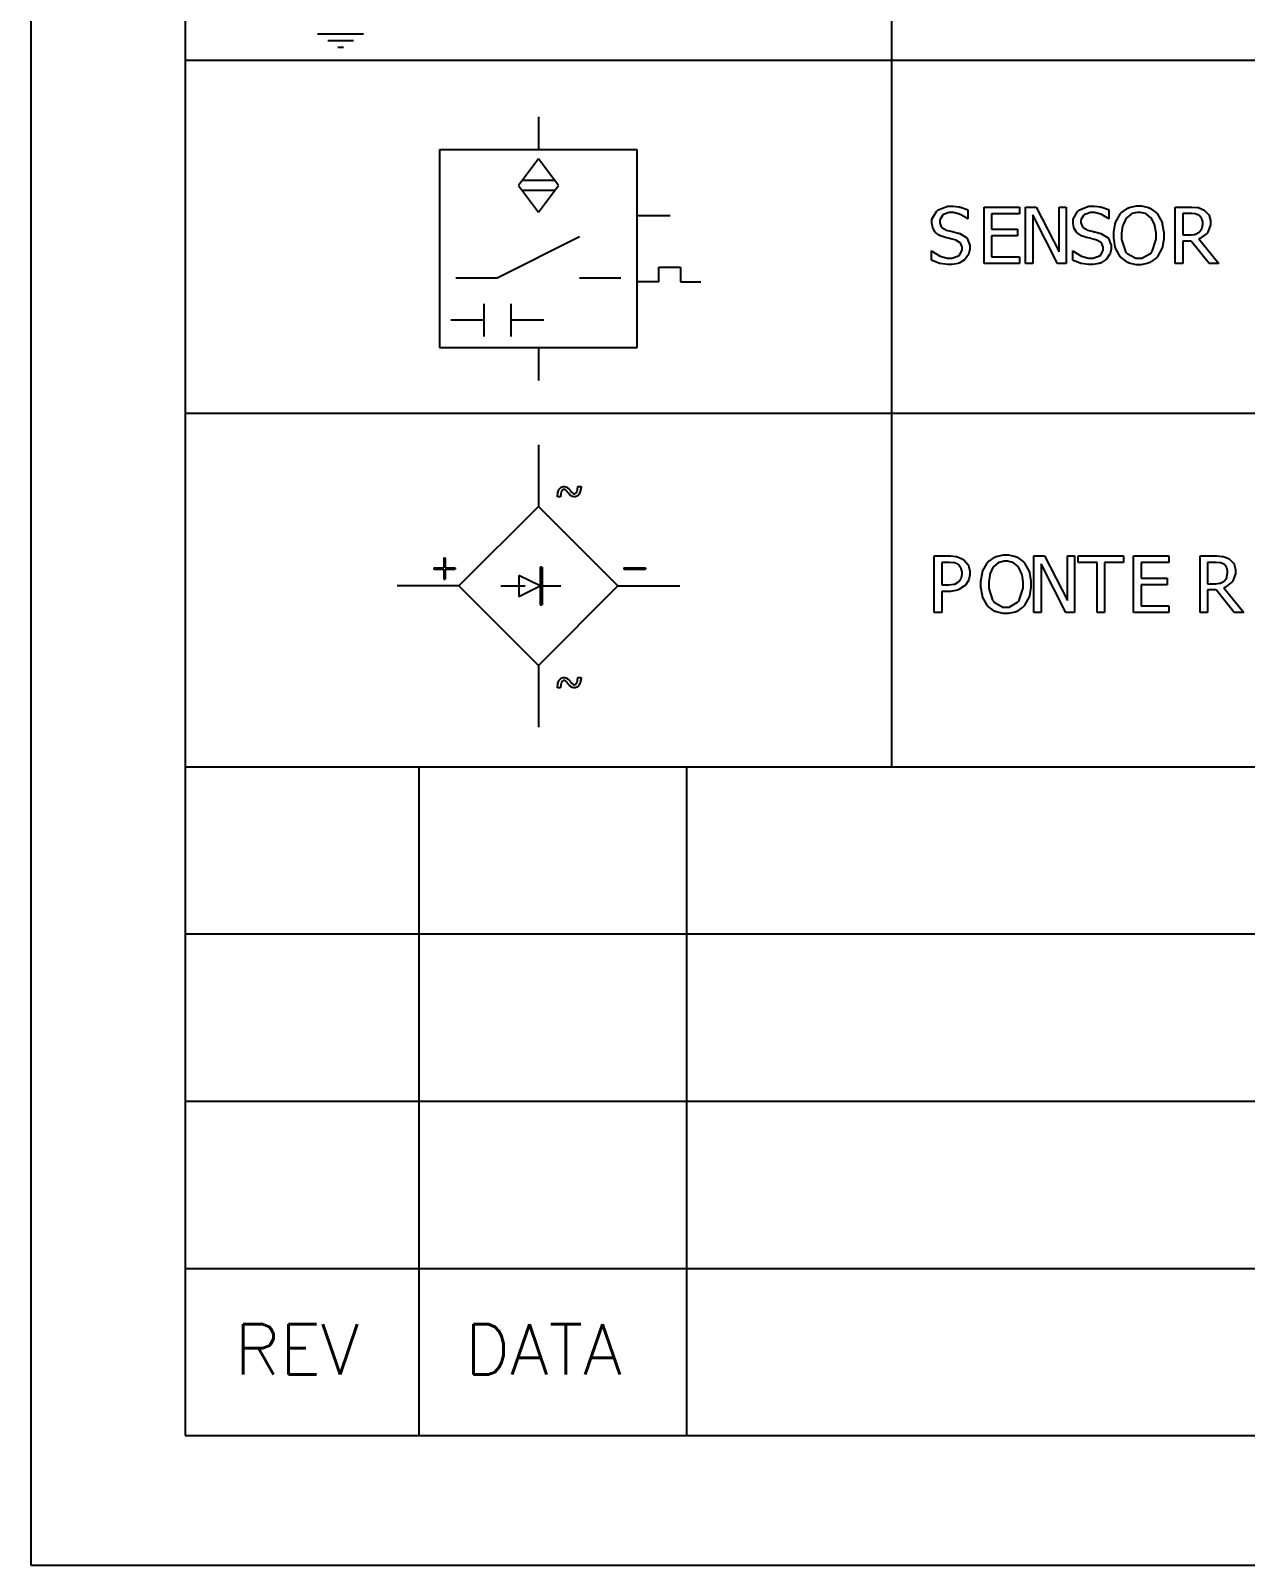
# Model space of a CAD drawing. Header units: millimetres. Extents: x 1974 to 2560, y 1429 to 1567.
# Drawn here: x 2478.451 to 2482.083, y 1512.671 to 1517.259 of the extents above; entities that cross this region are included whole.
import ezdxf

# ---------------------------------------------------------------- set-up
doc = ezdxf.new("R2010")
doc.units = ezdxf.units.MM
for name, color, linetype in [('MARGEM', 1, 'Continuous'), ('TEXTO', 4, 'Continuous'), ('TIMBRE', 7, 'Continuous')]:
    doc.layers.add(name, color=color, linetype=linetype)
doc.styles.add('ROMANS', font='romans.shx', dxfattribs={"height": 37})

msp = doc.modelspace()

# ---------------------------------------------------------------- linework, layer by layer
at = {"layer": 'MARGEM', "color": 7}
msp.add_lwpolyline([(2478.4513, 1512.6706), (2508.1513, 1512.6706), (2508.1513, 1533.6956), (2478.4513, 1533.6956)], close=True, dxfattribs=at)
at = {"layer": 'TEXTO', "color": 0}
for p, q in [((2481.0251, 1531.9544), (2481.0251, 1515.0586)), ((2479.3092, 1517.2495), (2479.4463, 1517.2495)), ((2479.3392, 1517.2297), (2479.4163, 1517.2297)), ((2507.7976, 1517.1706), (2478.9131, 1517.1706)), ((2479.3693, 1517.21), (2479.3863, 1517.21)), ((2479.9691, 1517.0016), (2479.9691, 1516.9031)), ((2479.6734, 1516.9031), (2479.6734, 1516.3118)), ((2480.2648, 1516.9031), (2479.6734, 1516.9031)), ((2480.2648, 1516.3118), (2480.2648, 1516.9031)), ((2479.9691, 1516.8761), (2479.9093, 1516.7963)), ((2480.029, 1516.7963), (2479.9691, 1516.8761)), ((2480.0177, 1516.8112), (2479.9204, 1516.8112)), ((2479.9093, 1516.7963), (2479.9691, 1516.7164)), ((2480.0177, 1516.7813), (2479.9204, 1516.7813)), ((2479.9691, 1516.7164), (2480.029, 1516.7963)), ((2481.1456, 1516.6953), (2481.1589, 1516.7188)), ((2481.1589, 1516.7188), (2481.1616, 1516.7211)), ((2481.1616, 1516.7211), (2481.1642, 1516.7234)), ((2481.1642, 1516.7234), (2481.1929, 1516.7349)), ((2481.1787, 1516.7083), (2481.177, 1516.7071)), ((2481.1802, 1516.7095), (2481.1787, 1516.7083)), ((2481.1976, 1516.7156), (2481.1802, 1516.7095)), ((2481.1929, 1516.7349), (2481.2025, 1516.7349)), ((2481.2039, 1516.7156), (2481.1976, 1516.7156)), ((2481.2025, 1516.7349), (2481.2092, 1516.7349)), ((2481.2099, 1516.7156), (2481.2039, 1516.7156)), ((2481.2092, 1516.7349), (2481.2272, 1516.7326)), ((2481.2283, 1516.7111), (2481.2099, 1516.7156)), ((2481.2272, 1516.7326), (2481.2293, 1516.7321)), ((2481.2304, 1516.7101), (2481.2283, 1516.7111)), ((2481.2293, 1516.7321), (2481.2314, 1516.7317)), ((2481.2324, 1516.7092), (2481.2304, 1516.7101)), ((2481.2314, 1516.7317), (2481.2509, 1516.7249)), ((2481.2497, 1516.6985), (2481.2324, 1516.7092)), ((2481.2509, 1516.7249), (2481.2527, 1516.7241)), ((2481.2527, 1516.7241), (2481.2527, 1516.6972)), ((2481.3017, 1516.563), (2481.3017, 1516.7319)), ((2481.3017, 1516.7319), (2481.4073, 1516.7319)), ((2481.4073, 1516.7119), (2481.3242, 1516.7119)), ((2481.3242, 1516.7119), (2481.3242, 1516.6657)), ((2481.4073, 1516.7319), (2481.4073, 1516.7119)), ((2481.4259, 1516.563), (2481.4259, 1516.7319)), ((2481.4259, 1516.7319), (2481.4578, 1516.7319)), ((2481.5215, 1516.563), (2481.4469, 1516.7086)), ((2481.4469, 1516.7086), (2481.4469, 1516.563)), ((2481.4578, 1516.7319), (2481.5257, 1516.5982)), ((2481.5257, 1516.5982), (2481.5257, 1516.7319)), ((2481.5257, 1516.7319), (2481.5468, 1516.7319)), ((2481.5468, 1516.7319), (2481.5468, 1516.563)), ((2481.5468, 1516.7319), (2481.5468, 1516.7319)), ((2481.5678, 1516.6953), (2481.5811, 1516.7188)), ((2481.5811, 1516.7188), (2481.5838, 1516.7211)), ((2481.5838, 1516.7211), (2481.5864, 1516.7234)), ((2481.5864, 1516.7234), (2481.6151, 1516.7349)), ((2481.6008, 1516.7083), (2481.5991, 1516.7071)), ((2481.6024, 1516.7095), (2481.6008, 1516.7083)), ((2481.6197, 1516.7156), (2481.6024, 1516.7095)), ((2481.6151, 1516.7349), (2481.6247, 1516.7349)), ((2481.6261, 1516.7156), (2481.6197, 1516.7156)), ((2481.6247, 1516.7349), (2481.6314, 1516.7349)), ((2481.6321, 1516.7156), (2481.6261, 1516.7156)), ((2481.6314, 1516.7349), (2481.6493, 1516.7326)), ((2481.6505, 1516.7111), (2481.6321, 1516.7156)), ((2481.6493, 1516.7326), (2481.6514, 1516.7321)), ((2481.6526, 1516.7101), (2481.6505, 1516.7111)), ((2481.6514, 1516.7321), (2481.6535, 1516.7317)), ((2481.6546, 1516.7092), (2481.6526, 1516.7101)), ((2481.6535, 1516.7317), (2481.6731, 1516.7249)), ((2481.6718, 1516.6985), (2481.6546, 1516.7092)), ((2481.6731, 1516.7249), (2481.6749, 1516.7241)), ((2481.6749, 1516.7241), (2481.6749, 1516.6972)), ((2481.6957, 1516.6876), (2481.7082, 1516.7106)), ((2481.7082, 1516.7106), (2481.7098, 1516.7125)), ((2481.7098, 1516.7125), (2481.7114, 1516.7145)), ((2481.7114, 1516.7145), (2481.7311, 1516.7286)), ((2481.7414, 1516.7111), (2481.7279, 1516.7001)), ((2481.7311, 1516.7286), (2481.7334, 1516.7296)), ((2481.7334, 1516.7296), (2481.7356, 1516.7306)), ((2481.7356, 1516.7306), (2481.757, 1516.7354)), ((2481.7429, 1516.7118), (2481.7414, 1516.7111)), ((2481.7444, 1516.7125), (2481.7429, 1516.7118)), ((2481.7589, 1516.716), (2481.7444, 1516.7125)), ((2481.757, 1516.7354), (2481.7642, 1516.7354)), ((2481.7643, 1516.716), (2481.7589, 1516.716)), ((2481.7642, 1516.7354), (2481.7719, 1516.7354)), ((2481.7691, 1516.716), (2481.7643, 1516.716)), ((2481.7839, 1516.7124), (2481.7691, 1516.716)), ((2481.7719, 1516.7354), (2481.7929, 1516.7305)), ((2481.7855, 1516.7117), (2481.7839, 1516.7124)), ((2481.7871, 1516.711), (2481.7855, 1516.7117)), ((2481.8005, 1516.7), (2481.7871, 1516.711)), ((2481.7929, 1516.7305), (2481.7952, 1516.7294)), ((2481.7952, 1516.7294), (2481.7974, 1516.7284)), ((2481.7974, 1516.7284), (2481.817, 1516.7144)), ((2481.817, 1516.7144), (2481.8186, 1516.7125)), ((2481.8186, 1516.7125), (2481.8202, 1516.7107)), ((2481.8186, 1516.7125), (2481.8186, 1516.7125)), ((2481.8202, 1516.7107), (2481.8327, 1516.6878)), ((2481.873, 1516.563), (2481.873, 1516.7319)), ((2481.873, 1516.7319), (2481.9166, 1516.7319)), ((2481.9176, 1516.7126), (2481.8954, 1516.7126)), ((2481.8954, 1516.7126), (2481.8954, 1516.6489)), ((2481.9166, 1516.7319), (2481.9226, 1516.7319)), ((2481.9213, 1516.7126), (2481.9176, 1516.7126)), ((2481.9324, 1516.7117), (2481.9213, 1516.7126)), ((2481.9226, 1516.7319), (2481.9392, 1516.7307)), ((2481.9335, 1516.7114), (2481.9324, 1516.7117)), ((2481.9344, 1516.7112), (2481.9335, 1516.7114)), ((2481.9437, 1516.7074), (2481.9344, 1516.7112)), ((2481.9392, 1516.7307), (2481.9408, 1516.7304)), ((2481.9408, 1516.7304), (2481.9425, 1516.7302)), ((2481.9425, 1516.7302), (2481.958, 1516.724)), ((2481.958, 1516.724), (2481.9596, 1516.723)), ((2481.9596, 1516.723), (2481.961, 1516.7221)), ((2481.961, 1516.7221), (2481.9726, 1516.7099)), ((2481.9726, 1516.7099), (2481.9735, 1516.7084)), ((2481.9735, 1516.7084), (2481.9744, 1516.7069)), ((2480.3634, 1516.706), (2480.2648, 1516.706)), ((2481.1456, 1516.6866), (2481.1456, 1516.6953)), ((2481.1456, 1516.6826), (2481.1456, 1516.6866)), ((2481.148, 1516.6705), (2481.1456, 1516.6826)), ((2481.1485, 1516.6693), (2481.148, 1516.6705)), ((2481.149, 1516.668), (2481.1485, 1516.6693)), ((2481.1558, 1516.6571), (2481.149, 1516.668)), ((2481.177, 1516.7071), (2481.169, 1516.6936)), ((2481.169, 1516.6936), (2481.169, 1516.6891)), ((2481.169, 1516.6891), (2481.169, 1516.6848)), ((2481.169, 1516.6848), (2481.1737, 1516.673)), ((2481.1737, 1516.673), (2481.1747, 1516.6719)), ((2481.1747, 1516.6719), (2481.1756, 1516.6709)), ((2481.1756, 1516.6709), (2481.1893, 1516.6631)), ((2481.1893, 1516.6631), (2481.1911, 1516.6626)), ((2481.1911, 1516.6626), (2481.1923, 1516.6623)), ((2481.2511, 1516.6972), (2481.2497, 1516.6985)), ((2481.2527, 1516.6972), (2481.2511, 1516.6972)), ((2481.3242, 1516.6657), (2481.4016, 1516.6657)), ((2481.4016, 1516.6657), (2481.4016, 1516.6457)), ((2481.5678, 1516.6866), (2481.5678, 1516.6953)), ((2481.5678, 1516.6826), (2481.5678, 1516.6866)), ((2481.5702, 1516.6705), (2481.5678, 1516.6826)), ((2481.5707, 1516.6693), (2481.5702, 1516.6705)), ((2481.5712, 1516.668), (2481.5707, 1516.6693)), ((2481.5779, 1516.6571), (2481.5712, 1516.668)), ((2481.5991, 1516.7071), (2481.5912, 1516.6936)), ((2481.5912, 1516.6936), (2481.5912, 1516.6891)), ((2481.5912, 1516.6891), (2481.5912, 1516.6848)), ((2481.5912, 1516.6848), (2481.5958, 1516.673)), ((2481.5958, 1516.673), (2481.5968, 1516.6719)), ((2481.5968, 1516.6719), (2481.5977, 1516.6709)), ((2481.5977, 1516.6709), (2481.6115, 1516.6631)), ((2481.6115, 1516.6631), (2481.6133, 1516.6626)), ((2481.6133, 1516.6626), (2481.6145, 1516.6623)), ((2481.6732, 1516.6972), (2481.6718, 1516.6985)), ((2481.6749, 1516.6972), (2481.6732, 1516.6972)), ((2481.6896, 1516.6568), (2481.6939, 1516.6823)), ((2481.6939, 1516.6823), (2481.6948, 1516.6849)), ((2481.6948, 1516.6849), (2481.6957, 1516.6876)), ((2481.7159, 1516.6748), (2481.7128, 1516.6543)), ((2481.7165, 1516.6769), (2481.7159, 1516.6748)), ((2481.717, 1516.6792), (2481.7165, 1516.6769)), ((2481.7256, 1516.6972), (2481.717, 1516.6792)), ((2481.7267, 1516.6986), (2481.7256, 1516.6972)), ((2481.7279, 1516.7001), (2481.7267, 1516.6986)), ((2481.8017, 1516.6986), (2481.8005, 1516.7)), ((2481.8028, 1516.6972), (2481.8017, 1516.6986)), ((2481.8112, 1516.6794), (2481.8028, 1516.6972)), ((2481.8119, 1516.6771), (2481.8112, 1516.6794)), ((2481.8125, 1516.675), (2481.8119, 1516.6771)), ((2481.8156, 1516.6549), (2481.8125, 1516.675)), ((2481.8327, 1516.6878), (2481.8336, 1516.685)), ((2481.8336, 1516.685), (2481.8345, 1516.6823)), ((2481.8345, 1516.6823), (2481.839, 1516.6562)), ((2481.9445, 1516.7068), (2481.9437, 1516.7074)), ((2481.9454, 1516.7062), (2481.9445, 1516.7068)), ((2481.9521, 1516.6985), (2481.9454, 1516.7062)), ((2481.9464, 1516.6585), (2481.9525, 1516.6679)), ((2481.9526, 1516.6975), (2481.9521, 1516.6985)), ((2481.9525, 1516.6679), (2481.9529, 1516.669)), ((2481.953, 1516.6966), (2481.9526, 1516.6975)), ((2481.9529, 1516.669), (2481.9533, 1516.6701)), ((2481.9552, 1516.6877), (2481.953, 1516.6966)), ((2481.9533, 1516.6701), (2481.9552, 1516.6809)), ((2481.9552, 1516.6844), (2481.9552, 1516.6877)), ((2481.9552, 1516.6809), (2481.9552, 1516.6844)), ((2481.9552, 1516.6844), (2481.9552, 1516.6844)), ((2481.9787, 1516.6784), (2481.9708, 1516.6571)), ((2481.9744, 1516.7069), (2481.9787, 1516.6914)), ((2481.9787, 1516.6914), (2481.9787, 1516.6861)), ((2481.9787, 1516.6861), (2481.9787, 1516.6784)), ((2479.8459, 1516.5204), (2480.0923, 1516.6436)), ((2481.1567, 1516.6562), (2481.1558, 1516.6571)), ((2481.1575, 1516.6553), (2481.1567, 1516.6562)), ((2481.1677, 1516.6475), (2481.1575, 1516.6553)), ((2481.1689, 1516.647), (2481.1677, 1516.6475)), ((2481.1701, 1516.6464), (2481.1689, 1516.647)), ((2481.1831, 1516.6415), (2481.1701, 1516.6464)), ((2481.1845, 1516.6411), (2481.1831, 1516.6415)), ((2481.1862, 1516.6407), (2481.1845, 1516.6411)), ((2481.1996, 1516.6375), (2481.1862, 1516.6407)), ((2481.1923, 1516.6623), (2481.2068, 1516.6587)), ((2481.2008, 1516.6372), (2481.1996, 1516.6375)), ((2481.2019, 1516.637), (2481.2008, 1516.6372)), ((2481.2137, 1516.6338), (2481.2019, 1516.637)), ((2481.2068, 1516.6587), (2481.2086, 1516.6582)), ((2481.2086, 1516.6582), (2481.2102, 1516.6578)), ((2481.2102, 1516.6578), (2481.2246, 1516.6541)), ((2481.2151, 1516.6335), (2481.2137, 1516.6338)), ((2481.2168, 1516.633), (2481.2151, 1516.6335)), ((2481.2301, 1516.6251), (2481.2168, 1516.633)), ((2481.2246, 1516.6541), (2481.2257, 1516.6537)), ((2481.2257, 1516.6537), (2481.2287, 1516.6529)), ((2481.2287, 1516.6529), (2481.2499, 1516.6395)), ((2481.231, 1516.6241), (2481.2301, 1516.6251)), ((2481.2318, 1516.623), (2481.231, 1516.6241)), ((2481.2359, 1516.6117), (2481.2318, 1516.623)), ((2481.2499, 1516.6395), (2481.2513, 1516.6376)), ((2481.2513, 1516.6376), (2481.2525, 1516.6359)), ((2481.2525, 1516.6359), (2481.2593, 1516.6174)), ((2481.2593, 1516.6174), (2481.2593, 1516.6111)), ((2481.4016, 1516.6457), (2481.3242, 1516.6457)), ((2481.3242, 1516.6457), (2481.3242, 1516.583)), ((2481.5788, 1516.6562), (2481.5779, 1516.6571)), ((2481.5797, 1516.6553), (2481.5788, 1516.6562)), ((2481.5899, 1516.6475), (2481.5797, 1516.6553)), ((2481.5911, 1516.647), (2481.5899, 1516.6475)), ((2481.5922, 1516.6464), (2481.5911, 1516.647)), ((2481.6053, 1516.6415), (2481.5922, 1516.6464)), ((2481.6067, 1516.6411), (2481.6053, 1516.6415)), ((2481.6083, 1516.6407), (2481.6067, 1516.6411)), ((2481.6218, 1516.6375), (2481.6083, 1516.6407)), ((2481.6145, 1516.6623), (2481.629, 1516.6587)), ((2481.6229, 1516.6372), (2481.6218, 1516.6375)), ((2481.624, 1516.637), (2481.6229, 1516.6372)), ((2481.6359, 1516.6338), (2481.624, 1516.637)), ((2481.629, 1516.6587), (2481.6308, 1516.6582)), ((2481.6308, 1516.6582), (2481.6324, 1516.6578)), ((2481.6324, 1516.6578), (2481.6468, 1516.6541)), ((2481.6373, 1516.6335), (2481.6359, 1516.6338)), ((2481.639, 1516.633), (2481.6373, 1516.6335)), ((2481.6522, 1516.6251), (2481.639, 1516.633)), ((2481.6468, 1516.6541), (2481.648, 1516.6537)), ((2481.648, 1516.6537), (2481.6509, 1516.6529)), ((2481.6509, 1516.6529), (2481.6721, 1516.6395)), ((2481.6531, 1516.6241), (2481.6522, 1516.6251)), ((2481.6539, 1516.623), (2481.6531, 1516.6241)), ((2481.6581, 1516.6117), (2481.6539, 1516.623)), ((2481.6721, 1516.6395), (2481.6735, 1516.6376)), ((2481.6735, 1516.6376), (2481.6747, 1516.6359)), ((2481.6747, 1516.6359), (2481.6815, 1516.6174)), ((2481.6815, 1516.6174), (2481.6815, 1516.6111)), ((2481.6896, 1516.6474), (2481.6896, 1516.6568)), ((2481.6896, 1516.6389), (2481.6896, 1516.6474)), ((2481.6938, 1516.613), (2481.6896, 1516.6389)), ((2481.7128, 1516.6543), (2481.7128, 1516.6474)), ((2481.7128, 1516.6474), (2481.7128, 1516.6347)), ((2481.7128, 1516.6347), (2481.7245, 1516.5995)), ((2481.8039, 1516.5995), (2481.8156, 1516.6355)), ((2481.8156, 1516.6474), (2481.8156, 1516.6549)), ((2481.8156, 1516.6355), (2481.8156, 1516.6474)), ((2481.8156, 1516.6474), (2481.8156, 1516.6474)), ((2481.839, 1516.6382), (2481.8346, 1516.6131)), ((2481.839, 1516.6562), (2481.839, 1516.6474)), ((2481.839, 1516.6474), (2481.839, 1516.6382)), ((2481.8954, 1516.6489), (2481.9152, 1516.6489)), ((2481.921, 1516.6302), (2481.8954, 1516.6302)), ((2481.8954, 1516.6302), (2481.8954, 1516.563)), ((2481.9152, 1516.6489), (2481.9195, 1516.6489)), ((2481.9195, 1516.6489), (2481.9311, 1516.6504)), ((2481.9746, 1516.563), (2481.921, 1516.6302)), ((2481.9311, 1516.6504), (2481.9325, 1516.6506)), ((2481.9325, 1516.6506), (2481.9338, 1516.6509)), ((2481.9338, 1516.6509), (2481.9447, 1516.6567)), ((2481.9463, 1516.6376), (2481.9436, 1516.6366)), ((2481.9436, 1516.6366), (2482.0038, 1516.563)), ((2481.9436, 1516.6366), (2481.9436, 1516.6366)), ((2481.9447, 1516.6567), (2481.9457, 1516.6576)), ((2481.9457, 1516.6576), (2481.9464, 1516.6585)), ((2481.9677, 1516.653), (2481.9463, 1516.6376)), ((2481.9692, 1516.655), (2481.9677, 1516.653)), ((2481.9708, 1516.6571), (2481.9692, 1516.655)), ((2481.1444, 1516.5731), (2481.1444, 1516.6013)), ((2481.1444, 1516.6013), (2481.146, 1516.6013)), ((2481.1463, 1516.5722), (2481.1444, 1516.5731)), ((2481.146, 1516.6013), (2481.1478, 1516.5995)), ((2481.1665, 1516.5644), (2481.1463, 1516.5722)), ((2481.1478, 1516.5995), (2481.1688, 1516.586)), ((2481.1688, 1516.586), (2481.1712, 1516.5851)), ((2481.1712, 1516.5851), (2481.1735, 1516.5842)), ((2481.1735, 1516.5842), (2481.1921, 1516.5793)), ((2481.1921, 1516.5793), (2481.1983, 1516.5793)), ((2481.1983, 1516.5793), (2481.2053, 1516.5793)), ((2481.2053, 1516.5793), (2481.2248, 1516.5858)), ((2481.2248, 1516.5858), (2481.2264, 1516.5871)), ((2481.2264, 1516.5871), (2481.228, 1516.5884)), ((2481.2426, 1516.5741), (2481.2272, 1516.5646)), ((2481.228, 1516.5884), (2481.2359, 1516.6028)), ((2481.2359, 1516.6076), (2481.2359, 1516.6117)), ((2481.2359, 1516.6028), (2481.2359, 1516.6076)), ((2481.244, 1516.5753), (2481.2426, 1516.5741)), ((2481.2451, 1516.5764), (2481.244, 1516.5753)), ((2481.2547, 1516.5901), (2481.2451, 1516.5764)), ((2481.2553, 1516.5916), (2481.2547, 1516.5901)), ((2481.2559, 1516.5933), (2481.2553, 1516.5916)), ((2481.2593, 1516.6063), (2481.2559, 1516.5933)), ((2481.2593, 1516.6111), (2481.2593, 1516.6063)), ((2481.3242, 1516.583), (2481.4073, 1516.583)), ((2481.4073, 1516.583), (2481.4073, 1516.563)), ((2481.5666, 1516.5731), (2481.5666, 1516.6013)), ((2481.5666, 1516.6013), (2481.5682, 1516.6013)), ((2481.5684, 1516.5722), (2481.5666, 1516.5731)), ((2481.5682, 1516.6013), (2481.57, 1516.5995)), ((2481.5886, 1516.5644), (2481.5684, 1516.5722)), ((2481.57, 1516.5995), (2481.5909, 1516.586)), ((2481.5909, 1516.586), (2481.5933, 1516.5851)), ((2481.5933, 1516.5851), (2481.5956, 1516.5842)), ((2481.5956, 1516.5842), (2481.6143, 1516.5793)), ((2481.6143, 1516.5793), (2481.6205, 1516.5793)), ((2481.6205, 1516.5793), (2481.6275, 1516.5793)), ((2481.6275, 1516.5793), (2481.647, 1516.5858)), ((2481.647, 1516.5858), (2481.6486, 1516.5871)), ((2481.6486, 1516.5871), (2481.6502, 1516.5884)), ((2481.6648, 1516.5741), (2481.6494, 1516.5646)), ((2481.6502, 1516.5884), (2481.6581, 1516.6028)), ((2481.6581, 1516.6076), (2481.6581, 1516.6117)), ((2481.6581, 1516.6028), (2481.6581, 1516.6076)), ((2481.6662, 1516.5753), (2481.6648, 1516.5741)), ((2481.6673, 1516.5764), (2481.6662, 1516.5753)), ((2481.6768, 1516.5901), (2481.6673, 1516.5764)), ((2481.6774, 1516.5916), (2481.6768, 1516.5901)), ((2481.6781, 1516.5933), (2481.6774, 1516.5916)), ((2481.6815, 1516.6063), (2481.6781, 1516.5933)), ((2481.6815, 1516.6111), (2481.6815, 1516.6063)), ((2481.6947, 1516.6102), (2481.6938, 1516.613)), ((2481.6956, 1516.6075), (2481.6947, 1516.6102)), ((2481.7081, 1516.5845), (2481.6956, 1516.6075)), ((2481.7097, 1516.5825), (2481.7081, 1516.5845)), ((2481.7114, 1516.5807), (2481.7097, 1516.5825)), ((2481.731, 1516.5662), (2481.7114, 1516.5807)), ((2481.7245, 1516.5995), (2481.7268, 1516.5965)), ((2481.7268, 1516.5965), (2481.7291, 1516.5936)), ((2481.7291, 1516.5936), (2481.7554, 1516.579)), ((2481.7554, 1516.579), (2481.7643, 1516.579)), ((2481.7643, 1516.579), (2481.7736, 1516.579)), ((2481.7736, 1516.579), (2481.7993, 1516.5936)), ((2481.8169, 1516.5806), (2481.7968, 1516.566)), ((2481.7993, 1516.5936), (2481.8016, 1516.5965)), ((2481.8016, 1516.5965), (2481.8039, 1516.5995)), ((2481.8186, 1516.5825), (2481.8169, 1516.5806)), ((2481.8202, 1516.5845), (2481.8186, 1516.5825)), ((2481.8328, 1516.6076), (2481.8202, 1516.5845)), ((2481.8337, 1516.6103), (2481.8328, 1516.6076)), ((2481.8346, 1516.6131), (2481.8337, 1516.6103)), ((2480.3294, 1516.5089), (2480.3294, 1516.5519)), ((2480.3294, 1516.5519), (2480.3942, 1516.5519)), ((2480.3942, 1516.5519), (2480.3942, 1516.5089)), ((2481.1686, 1516.5637), (2481.1665, 1516.5644)), ((2481.1707, 1516.5631), (2481.1686, 1516.5637)), ((2481.192, 1516.5599), (2481.1707, 1516.5631)), ((2481.1998, 1516.5599), (2481.192, 1516.5599)), ((2481.2058, 1516.5599), (2481.1998, 1516.5599)), ((2481.1998, 1516.5599), (2481.1998, 1516.5599)), ((2481.2238, 1516.5633), (2481.2058, 1516.5599)), ((2481.2256, 1516.5639), (2481.2238, 1516.5633)), ((2481.2272, 1516.5646), (2481.2256, 1516.5639)), ((2481.4073, 1516.563), (2481.3017, 1516.563)), ((2481.4073, 1516.563), (2481.4073, 1516.563)), ((2481.4469, 1516.563), (2481.4259, 1516.563)), ((2481.5468, 1516.563), (2481.5215, 1516.563)), ((2481.5908, 1516.5637), (2481.5886, 1516.5644)), ((2481.5929, 1516.5631), (2481.5908, 1516.5637)), ((2481.6142, 1516.5599), (2481.5929, 1516.5631)), ((2481.622, 1516.5599), (2481.6142, 1516.5599)), ((2481.628, 1516.5599), (2481.622, 1516.5599)), ((2481.622, 1516.5599), (2481.622, 1516.5599)), ((2481.646, 1516.5633), (2481.628, 1516.5599)), ((2481.6478, 1516.5639), (2481.646, 1516.5633)), ((2481.6494, 1516.5646), (2481.6478, 1516.5639)), ((2481.7333, 1516.5653), (2481.731, 1516.5662)), ((2481.7355, 1516.5643), (2481.7333, 1516.5653)), ((2481.7564, 1516.5595), (2481.7355, 1516.5643)), ((2481.7642, 1516.5595), (2481.7564, 1516.5595)), ((2481.7712, 1516.5595), (2481.7642, 1516.5595)), ((2481.7922, 1516.5642), (2481.7712, 1516.5595)), ((2481.7945, 1516.5651), (2481.7922, 1516.5642)), ((2481.7968, 1516.566), (2481.7945, 1516.5651)), ((2481.8954, 1516.563), (2481.873, 1516.563)), ((2482.0038, 1516.563), (2481.9746, 1516.563)), ((2479.7227, 1516.5204), (2479.8459, 1516.5204)), ((2480.0923, 1516.5204), (2480.2155, 1516.5204)), ((2480.3294, 1516.5089), (2480.2648, 1516.5089)), ((2480.3942, 1516.5089), (2480.4546, 1516.5089)), ((2479.8057, 1516.4431), (2479.8057, 1516.3446)), ((2479.8865, 1516.4431), (2479.8865, 1516.3446)), ((2479.8057, 1516.3938), (2479.7071, 1516.3938)), ((2479.985, 1516.3938), (2479.8865, 1516.3938)), ((2479.6734, 1516.3118), (2480.2648, 1516.3118)), ((2479.9691, 1516.3118), (2479.9691, 1516.2132)), ((2507.7976, 1516.1146), (2478.9131, 1516.1146)), ((2479.9691, 1516.0214), (2479.9691, 1515.8366)), ((2480.0271, 1515.8782), (2480.03, 1515.8863)), ((2480.03, 1515.8863), (2480.0304, 1515.8869)), ((2480.0304, 1515.8869), (2480.0307, 1515.8877)), ((2480.0307, 1515.8877), (2480.0359, 1515.8935)), ((2480.0359, 1515.8935), (2480.0366, 1515.8939)), ((2480.0366, 1515.8939), (2480.0371, 1515.8944)), ((2480.0371, 1515.8944), (2480.0434, 1515.8964)), ((2480.0407, 1515.8855), (2480.0381, 1515.8817)), ((2480.0411, 1515.8857), (2480.0407, 1515.8855)), ((2480.0414, 1515.886), (2480.0411, 1515.8857)), ((2480.0446, 1515.8872), (2480.0414, 1515.886)), ((2480.0434, 1515.8964), (2480.0456, 1515.8964)), ((2480.0459, 1515.8872), (2480.0446, 1515.8872)), ((2480.0456, 1515.8964), (2480.047, 1515.8964)), ((2480.0467, 1515.8872), (2480.0459, 1515.8872)), ((2480.0494, 1515.8864), (2480.0467, 1515.8872)), ((2480.047, 1515.8964), (2480.0512, 1515.8958)), ((2480.0497, 1515.8862), (2480.0494, 1515.8864)), ((2480.0499, 1515.8861), (2480.0497, 1515.8862)), ((2480.0527, 1515.8839), (2480.0499, 1515.8861)), ((2480.0512, 1515.8958), (2480.0517, 1515.8956)), ((2480.0517, 1515.8956), (2480.0521, 1515.8955)), ((2480.0521, 1515.8955), (2480.0559, 1515.8934)), ((2480.0529, 1515.8836), (2480.0527, 1515.8839)), ((2480.0531, 1515.8835), (2480.0529, 1515.8836)), ((2480.0557, 1515.8805), (2480.0531, 1515.8835)), ((2480.0559, 1515.8934), (2480.0563, 1515.8931)), ((2480.0563, 1515.8931), (2480.0566, 1515.8929)), ((2480.0566, 1515.8929), (2480.0598, 1515.8902)), ((2480.0598, 1515.8902), (2480.0601, 1515.8898)), ((2480.0601, 1515.8898), (2480.0604, 1515.8896)), ((2480.0604, 1515.8896), (2480.0631, 1515.8864)), ((2480.0631, 1515.8864), (2480.0634, 1515.886)), ((2480.0634, 1515.886), (2480.0636, 1515.8858)), ((2480.0636, 1515.8858), (2480.0662, 1515.8826)), ((2480.0662, 1515.8826), (2480.0665, 1515.8822)), ((2480.0847, 1515.8815), (2480.0861, 1515.8872)), ((2480.0861, 1515.8872), (2480.0862, 1515.8878)), ((2480.0862, 1515.8878), (2480.0863, 1515.8885)), ((2480.0863, 1515.8885), (2480.0868, 1515.8958)), ((2480.0868, 1515.8958), (2480.0869, 1515.8965)), ((2480.0869, 1515.8965), (2480.0966, 1515.8965)), ((2480.0869, 1515.8965), (2480.0869, 1515.8965)), ((2480.0952, 1515.8842), (2480.0923, 1515.8761)), ((2480.0954, 1515.8851), (2480.0952, 1515.8842)), ((2480.0955, 1515.8861), (2480.0954, 1515.8851)), ((2480.0966, 1515.8937), (2480.0955, 1515.8861)), ((2480.0966, 1515.8965), (2480.0966, 1515.8937)), ((2479.9691, 1515.8366), (2479.7315, 1515.599)), ((2480.2067, 1515.599), (2479.9691, 1515.8366)), ((2480.0258, 1515.8686), (2480.0269, 1515.8764)), ((2480.0258, 1515.8657), (2480.0258, 1515.8686)), ((2480.0355, 1515.8657), (2480.0258, 1515.8657)), ((2480.0269, 1515.8764), (2480.027, 1515.8773)), ((2480.027, 1515.8773), (2480.0271, 1515.8782)), ((2480.0361, 1515.8734), (2480.0355, 1515.8665)), ((2480.0355, 1515.8665), (2480.0355, 1515.8657)), ((2480.0362, 1515.8741), (2480.0361, 1515.8734)), ((2480.0376, 1515.8806), (2480.0362, 1515.8748)), ((2480.0362, 1515.8748), (2480.0362, 1515.8741)), ((2480.0379, 1515.8811), (2480.0376, 1515.8806)), ((2480.0381, 1515.8817), (2480.0379, 1515.8811)), ((2480.0559, 1515.8802), (2480.0557, 1515.8805)), ((2480.0561, 1515.8799), (2480.0559, 1515.8802)), ((2480.0587, 1515.8767), (2480.0561, 1515.8799)), ((2480.059, 1515.8763), (2480.0587, 1515.8767)), ((2480.0592, 1515.876), (2480.059, 1515.8763)), ((2480.062, 1515.8729), (2480.0592, 1515.876)), ((2480.0623, 1515.8725), (2480.062, 1515.8729)), ((2480.0626, 1515.8722), (2480.0623, 1515.8725)), ((2480.0657, 1515.8693), (2480.0626, 1515.8722)), ((2480.0661, 1515.869), (2480.0657, 1515.8693)), ((2480.0664, 1515.8688), (2480.0661, 1515.869)), ((2480.0704, 1515.8669), (2480.0664, 1515.8688)), ((2480.0665, 1515.8822), (2480.0668, 1515.8818)), ((2480.0668, 1515.8818), (2480.0692, 1515.8789)), ((2480.0692, 1515.8789), (2480.0695, 1515.8786)), ((2480.0695, 1515.8786), (2480.0697, 1515.8783)), ((2480.0697, 1515.8783), (2480.0726, 1515.8762)), ((2480.0709, 1515.8667), (2480.0704, 1515.8669)), ((2480.0713, 1515.8666), (2480.0709, 1515.8667)), ((2480.0753, 1515.8657), (2480.0713, 1515.8666)), ((2480.0726, 1515.8762), (2480.0729, 1515.876)), ((2480.0729, 1515.876), (2480.0731, 1515.8759)), ((2480.0731, 1515.8759), (2480.0756, 1515.875)), ((2480.0768, 1515.8657), (2480.0753, 1515.8657)), ((2480.0756, 1515.875), (2480.0765, 1515.875)), ((2480.0765, 1515.875), (2480.0777, 1515.875)), ((2480.0789, 1515.8657), (2480.0768, 1515.8657)), ((2480.0777, 1515.875), (2480.081, 1515.8765)), ((2480.0854, 1515.868), (2480.0789, 1515.8657)), ((2480.081, 1515.8765), (2480.0814, 1515.8767)), ((2480.0814, 1515.8767), (2480.0817, 1515.877)), ((2480.0817, 1515.877), (2480.0843, 1515.8806)), ((2480.0843, 1515.8806), (2480.0845, 1515.881)), ((2480.0845, 1515.881), (2480.0847, 1515.8815)), ((2480.086, 1515.8684), (2480.0854, 1515.868)), ((2480.0866, 1515.8689), (2480.086, 1515.8684)), ((2480.0916, 1515.8746), (2480.0866, 1515.8689)), ((2480.0919, 1515.8753), (2480.0916, 1515.8746)), ((2480.0923, 1515.8761), (2480.0919, 1515.8753)), ((2479.6563, 1515.6534), (2479.6563, 1515.6497)), ((2479.6563, 1515.6534), (2479.6864, 1515.6534)), ((2479.6864, 1515.6836), (2479.6902, 1515.6836)), ((2479.6864, 1515.6836), (2479.6864, 1515.6534)), ((2479.6902, 1515.6836), (2479.6902, 1515.6534)), ((2479.6902, 1515.6534), (2479.7203, 1515.6534)), ((2479.7203, 1515.6534), (2479.7203, 1515.6497)), ((2479.9805, 1515.6552), (2479.9742, 1515.6552)), ((2479.9742, 1515.6552), (2479.9742, 1515.5428)), ((2479.9773, 1515.599), (2479.9773, 1515.6552)), ((2479.9805, 1515.6552), (2479.9805, 1515.5428)), ((2480.2249, 1515.6534), (2480.2249, 1515.6497)), ((2480.2249, 1515.6534), (2480.289, 1515.6534)), ((2480.289, 1515.6534), (2480.289, 1515.6497)), ((2481.1528, 1515.5199), (2481.1528, 1515.6888)), ((2481.1528, 1515.6888), (2481.1952, 1515.6888)), ((2481.1938, 1515.6695), (2481.1753, 1515.6695)), ((2481.1753, 1515.6695), (2481.1753, 1515.602)), ((2481.1979, 1515.6695), (2481.1938, 1515.6695)), ((2481.1952, 1515.6888), (2481.2015, 1515.6888)), ((2481.2102, 1515.6684), (2481.1979, 1515.6695)), ((2481.2015, 1515.6888), (2481.2189, 1515.6868)), ((2481.2115, 1515.6681), (2481.2102, 1515.6684)), ((2481.2127, 1515.6679), (2481.2115, 1515.6681)), ((2481.223, 1515.6637), (2481.2127, 1515.6679)), ((2481.2189, 1515.6868), (2481.2207, 1515.6863)), ((2481.2207, 1515.6863), (2481.2224, 1515.6859)), ((2481.2224, 1515.6859), (2481.238, 1515.6792)), ((2481.2239, 1515.663), (2481.223, 1515.6637)), ((2481.2249, 1515.6623), (2481.2239, 1515.663)), ((2481.2325, 1515.6536), (2481.2249, 1515.6623)), ((2481.233, 1515.6526), (2481.2325, 1515.6536)), ((2481.238, 1515.6792), (2481.2393, 1515.6783)), ((2481.2393, 1515.6783), (2481.2409, 1515.6772)), ((2481.2409, 1515.6772), (2481.2532, 1515.6635)), ((2481.2532, 1515.6635), (2481.2541, 1515.6619)), ((2481.2541, 1515.6619), (2481.255, 1515.6602)), ((2481.255, 1515.6602), (2481.2594, 1515.6435)), ((2481.2982, 1515.6445), (2481.3107, 1515.6675)), ((2481.3107, 1515.6675), (2481.3124, 1515.6694)), ((2481.3124, 1515.6694), (2481.3139, 1515.6714)), ((2481.3139, 1515.6714), (2481.3336, 1515.6855)), ((2481.3281, 1515.6541), (2481.3195, 1515.6361)), ((2481.3293, 1515.6555), (2481.3281, 1515.6541)), ((2481.3304, 1515.657), (2481.3293, 1515.6555)), ((2481.3439, 1515.668), (2481.3304, 1515.657)), ((2481.3336, 1515.6855), (2481.3359, 1515.6865)), ((2481.3359, 1515.6865), (2481.3382, 1515.6875)), ((2481.3382, 1515.6875), (2481.3595, 1515.6923)), ((2481.3455, 1515.6687), (2481.3439, 1515.668)), ((2481.3469, 1515.6694), (2481.3455, 1515.6687)), ((2481.3615, 1515.6729), (2481.3469, 1515.6694)), ((2481.3595, 1515.6923), (2481.3667, 1515.6923)), ((2481.3668, 1515.6729), (2481.3615, 1515.6729)), ((2481.3667, 1515.6923), (2481.3745, 1515.6923)), ((2481.3717, 1515.6729), (2481.3668, 1515.6729)), ((2481.3865, 1515.6694), (2481.3717, 1515.6729)), ((2481.3745, 1515.6923), (2481.3954, 1515.6874)), ((2481.3881, 1515.6686), (2481.3865, 1515.6694)), ((2481.3897, 1515.6679), (2481.3881, 1515.6686)), ((2481.4031, 1515.6569), (2481.3897, 1515.6679)), ((2481.3954, 1515.6874), (2481.3978, 1515.6863)), ((2481.3978, 1515.6863), (2481.4001, 1515.6853)), ((2481.4001, 1515.6853), (2481.4195, 1515.6713)), ((2481.4042, 1515.6555), (2481.4031, 1515.6569)), ((2481.4053, 1515.6541), (2481.4042, 1515.6555)), ((2481.4138, 1515.6363), (2481.4053, 1515.6541)), ((2481.4195, 1515.6713), (2481.4211, 1515.6694)), ((2481.4211, 1515.6694), (2481.4227, 1515.6676)), ((2481.4211, 1515.6694), (2481.4211, 1515.6694)), ((2481.4227, 1515.6676), (2481.4352, 1515.6447)), ((2481.4508, 1515.5199), (2481.4508, 1515.6888)), ((2481.4508, 1515.6888), (2481.4826, 1515.6888)), ((2481.5465, 1515.5199), (2481.4718, 1515.6656)), ((2481.4718, 1515.6656), (2481.4718, 1515.5199)), ((2481.4826, 1515.6888), (2481.5506, 1515.5551)), ((2481.5506, 1515.5551), (2481.5506, 1515.6888)), ((2481.5506, 1515.6888), (2481.5716, 1515.6888)), ((2481.5716, 1515.6888), (2481.5716, 1515.5199)), ((2481.5716, 1515.6888), (2481.5716, 1515.6888)), ((2481.5826, 1515.6689), (2481.5826, 1515.6888)), ((2481.5826, 1515.6888), (2481.7185, 1515.6888)), ((2481.6393, 1515.6689), (2481.5826, 1515.6689)), ((2481.6393, 1515.5199), (2481.6393, 1515.6689)), ((2481.7185, 1515.6689), (2481.6618, 1515.6689)), ((2481.6618, 1515.6689), (2481.6618, 1515.5199)), ((2481.7185, 1515.6888), (2481.7185, 1515.6689)), ((2481.7488, 1515.5199), (2481.7488, 1515.6888)), ((2481.7488, 1515.6888), (2481.8544, 1515.6888)), ((2481.8544, 1515.6689), (2481.7713, 1515.6689)), ((2481.7713, 1515.6689), (2481.7713, 1515.6226)), ((2481.8544, 1515.6888), (2481.8544, 1515.6689)), ((2481.9475, 1515.5199), (2481.9475, 1515.6888)), ((2481.9475, 1515.6888), (2481.9911, 1515.6888)), ((2481.9921, 1515.6695), (2481.9699, 1515.6695)), ((2481.9699, 1515.6695), (2481.9699, 1515.6058)), ((2481.9911, 1515.6888), (2481.9971, 1515.6888)), ((2481.9958, 1515.6695), (2481.9921, 1515.6695)), ((2482.0069, 1515.6686), (2481.9958, 1515.6695)), ((2481.9971, 1515.6888), (2482.0137, 1515.6875)), ((2482.008, 1515.6683), (2482.0069, 1515.6686)), ((2482.009, 1515.6681), (2482.008, 1515.6683)), ((2482.0182, 1515.6643), (2482.009, 1515.6681)), ((2482.0137, 1515.6875), (2482.0153, 1515.6872)), ((2482.0153, 1515.6872), (2482.017, 1515.687)), ((2482.017, 1515.687), (2482.0325, 1515.6808)), ((2482.019, 1515.6637), (2482.0182, 1515.6643)), ((2482.0199, 1515.6631), (2482.019, 1515.6637)), ((2482.0267, 1515.6554), (2482.0199, 1515.6631)), ((2482.0272, 1515.6544), (2482.0267, 1515.6554)), ((2482.0276, 1515.6535), (2482.0272, 1515.6544)), ((2482.0297, 1515.6446), (2482.0276, 1515.6535)), ((2482.0325, 1515.6808), (2482.0341, 1515.6798)), ((2482.0341, 1515.6798), (2482.0355, 1515.6789)), ((2482.0355, 1515.6789), (2482.0472, 1515.6668)), ((2482.0472, 1515.6668), (2482.048, 1515.6653)), ((2482.048, 1515.6653), (2482.0489, 1515.6638)), ((2482.0489, 1515.6638), (2482.0532, 1515.6482)), ((2479.6563, 1515.6497), (2479.6864, 1515.6497)), ((2479.6864, 1515.6497), (2479.6864, 1515.6195)), ((2479.6864, 1515.6195), (2479.6902, 1515.6195)), ((2479.6902, 1515.6195), (2479.6901, 1515.6195)), ((2479.6902, 1515.6195), (2479.6901, 1515.6195)), ((2479.6902, 1515.6497), (2479.6902, 1515.6195)), ((2479.6902, 1515.6497), (2479.7203, 1515.6497)), ((2479.7203, 1515.6497), (2479.7203, 1515.6497)), ((2479.7203, 1515.6497), (2479.7203, 1515.6497)), ((2479.9742, 1515.599), (2479.9108, 1515.6306)), ((2479.9108, 1515.6306), (2479.9108, 1515.599)), ((2479.9742, 1515.599), (2479.9108, 1515.6306)), ((2479.9108, 1515.6306), (2479.9108, 1515.5673)), ((2480.2249, 1515.6497), (2480.289, 1515.6497)), ((2480.289, 1515.6497), (2480.289, 1515.6497)), ((2480.289, 1515.6497), (2480.289, 1515.6497)), ((2481.2139, 1515.6046), (2481.2256, 1515.6112)), ((2481.2256, 1515.6112), (2481.2265, 1515.6121)), ((2481.2265, 1515.6121), (2481.2273, 1515.613)), ((2481.2273, 1515.613), (2481.2334, 1515.6223)), ((2481.2335, 1515.6515), (2481.233, 1515.6526)), ((2481.2334, 1515.6223), (2481.2338, 1515.6233)), ((2481.236, 1515.6412), (2481.2335, 1515.6515)), ((2481.2338, 1515.6233), (2481.2342, 1515.6243)), ((2481.2342, 1515.6243), (2481.236, 1515.6341)), ((2481.236, 1515.6373), (2481.236, 1515.6412)), ((2481.236, 1515.6341), (2481.236, 1515.6373)), ((2481.236, 1515.6373), (2481.236, 1515.6373)), ((2481.2549, 1515.6155), (2481.2458, 1515.6015)), ((2481.2555, 1515.617), (2481.2549, 1515.6155)), ((2481.2561, 1515.6187), (2481.2555, 1515.617)), ((2481.2594, 1515.6328), (2481.2561, 1515.6187)), ((2481.2594, 1515.6435), (2481.2594, 1515.6379)), ((2481.2594, 1515.6379), (2481.2594, 1515.6328)), ((2481.2594, 1515.6379), (2481.2594, 1515.6379)), ((2481.2921, 1515.6137), (2481.2965, 1515.6392)), ((2481.2921, 1515.6043), (2481.2921, 1515.6137)), ((2481.2965, 1515.6392), (2481.2973, 1515.6418)), ((2481.2973, 1515.6418), (2481.2982, 1515.6445)), ((2481.3184, 1515.6317), (2481.3155, 1515.6112)), ((2481.3155, 1515.6112), (2481.3155, 1515.6043)), ((2481.319, 1515.6338), (2481.3184, 1515.6317)), ((2481.3195, 1515.6361), (2481.319, 1515.6338)), ((2481.4144, 1515.634), (2481.4138, 1515.6363)), ((2481.415, 1515.6319), (2481.4144, 1515.634)), ((2481.4181, 1515.6118), (2481.415, 1515.6319)), ((2481.4181, 1515.6043), (2481.4181, 1515.6118)), ((2481.4352, 1515.6447), (2481.4362, 1515.6419)), ((2481.4362, 1515.6419), (2481.437, 1515.6392)), ((2481.437, 1515.6392), (2481.4415, 1515.6131)), ((2481.4415, 1515.6131), (2481.4415, 1515.6043)), ((2481.7713, 1515.6226), (2481.8488, 1515.6226)), ((2481.8488, 1515.6226), (2481.8488, 1515.6026)), ((2481.994, 1515.6058), (2482.0057, 1515.6073)), ((2482.0057, 1515.6073), (2482.0071, 1515.6074)), ((2482.0071, 1515.6074), (2482.0084, 1515.6077)), ((2482.0084, 1515.6077), (2482.0192, 1515.6136)), ((2482.0192, 1515.6136), (2482.0202, 1515.6145)), ((2482.0202, 1515.6145), (2482.021, 1515.6154)), ((2482.0422, 1515.6099), (2482.0209, 1515.5944)), ((2482.021, 1515.6154), (2482.027, 1515.6248)), ((2482.027, 1515.6248), (2482.0274, 1515.6259)), ((2482.0274, 1515.6259), (2482.0278, 1515.627)), ((2482.0278, 1515.627), (2482.0297, 1515.6378)), ((2482.0297, 1515.6413), (2482.0297, 1515.6446)), ((2482.0297, 1515.6378), (2482.0297, 1515.6413)), ((2482.0297, 1515.6413), (2482.0297, 1515.6413)), ((2482.0438, 1515.6119), (2482.0422, 1515.6099)), ((2482.0453, 1515.614), (2482.0438, 1515.6119)), ((2482.0532, 1515.6352), (2482.0453, 1515.614)), ((2482.0532, 1515.6482), (2482.0532, 1515.643)), ((2482.0532, 1515.643), (2482.0532, 1515.6352)), ((2479.7315, 1515.599), (2479.5467, 1515.599)), ((2479.7315, 1515.599), (2479.9691, 1515.3614)), ((2479.8565, 1515.599), (2479.93, 1515.599)), ((2479.9108, 1515.5673), (2479.9742, 1515.599)), ((2479.9108, 1515.5673), (2479.9742, 1515.599)), ((2479.9108, 1515.599), (2479.9108, 1515.5673)), ((2479.9691, 1515.3614), (2480.2067, 1515.599)), ((2479.9768, 1515.599), (2480.0359, 1515.599)), ((2479.9773, 1515.599), (2479.9773, 1515.5428)), ((2480.2067, 1515.599), (2480.3915, 1515.599)), ((2481.1753, 1515.602), (2481.1905, 1515.602)), ((2481.1943, 1515.5829), (2481.1753, 1515.5829)), ((2481.1753, 1515.5829), (2481.1753, 1515.5199)), ((2481.1905, 1515.602), (2481.196, 1515.602)), ((2481.2012, 1515.5829), (2481.1943, 1515.5829)), ((2481.196, 1515.602), (2481.2111, 1515.604)), ((2481.2221, 1515.5866), (2481.2012, 1515.5829)), ((2481.2111, 1515.604), (2481.2126, 1515.6042)), ((2481.2126, 1515.6042), (2481.2139, 1515.6046)), ((2481.2242, 1515.5873), (2481.2221, 1515.5866)), ((2481.2261, 1515.588), (2481.2242, 1515.5873)), ((2481.2432, 1515.599), (2481.2261, 1515.588)), ((2481.2447, 1515.6004), (2481.2432, 1515.599)), ((2481.2458, 1515.6015), (2481.2447, 1515.6004)), ((2481.2921, 1515.5958), (2481.2921, 1515.6043)), ((2481.2965, 1515.5699), (2481.2921, 1515.5958)), ((2481.2973, 1515.5671), (2481.2965, 1515.5699)), ((2481.2981, 1515.5644), (2481.2973, 1515.5671)), ((2481.3106, 1515.5414), (2481.2981, 1515.5644)), ((2481.3155, 1515.6043), (2481.3155, 1515.5916)), ((2481.3155, 1515.5916), (2481.327, 1515.5564)), ((2481.4065, 1515.5564), (2481.4181, 1515.5924)), ((2481.4181, 1515.5924), (2481.4181, 1515.6043)), ((2481.4181, 1515.6043), (2481.4181, 1515.6043)), ((2481.4354, 1515.5645), (2481.4228, 1515.5414)), ((2481.4363, 1515.5672), (2481.4354, 1515.5645)), ((2481.4371, 1515.57), (2481.4363, 1515.5672)), ((2481.4415, 1515.5951), (2481.4371, 1515.57)), ((2481.4415, 1515.6043), (2481.4415, 1515.5951)), ((2481.8488, 1515.6026), (2481.7713, 1515.6026)), ((2481.7713, 1515.6026), (2481.7713, 1515.5399)), ((2481.9699, 1515.6058), (2481.9897, 1515.6058)), ((2481.9956, 1515.5871), (2481.9699, 1515.5871)), ((2481.9699, 1515.5871), (2481.9699, 1515.5199)), ((2481.9897, 1515.6058), (2481.994, 1515.6058)), ((2482.0491, 1515.5199), (2481.9956, 1515.5871)), ((2482.0209, 1515.5944), (2482.0181, 1515.5934)), ((2482.0181, 1515.5934), (2482.0783, 1515.5199)), ((2482.0181, 1515.5934), (2482.0181, 1515.5934)), ((2479.9742, 1515.5428), (2479.9805, 1515.5428)), ((2481.1753, 1515.5199), (2481.1528, 1515.5199)), ((2481.3123, 1515.5394), (2481.3106, 1515.5414)), ((2481.3139, 1515.5376), (2481.3123, 1515.5394)), ((2481.3335, 1515.5231), (2481.3139, 1515.5376)), ((2481.327, 1515.5564), (2481.3294, 1515.5534)), ((2481.3294, 1515.5534), (2481.3317, 1515.5505)), ((2481.3317, 1515.5505), (2481.358, 1515.5358)), ((2481.3359, 1515.5222), (2481.3335, 1515.5231)), ((2481.3381, 1515.5212), (2481.3359, 1515.5222)), ((2481.3589, 1515.5164), (2481.3381, 1515.5212)), ((2481.358, 1515.5358), (2481.3668, 1515.5358)), ((2481.3667, 1515.5164), (2481.3589, 1515.5164)), ((2481.3737, 1515.5164), (2481.3667, 1515.5164)), ((2481.3668, 1515.5358), (2481.3761, 1515.5358)), ((2481.3948, 1515.5211), (2481.3737, 1515.5164)), ((2481.3761, 1515.5358), (2481.4019, 1515.5505)), ((2481.3971, 1515.522), (2481.3948, 1515.5211)), ((2481.3993, 1515.5229), (2481.3971, 1515.522)), ((2481.4194, 1515.5375), (2481.3993, 1515.5229)), ((2481.4019, 1515.5505), (2481.4042, 1515.5534)), ((2481.4042, 1515.5534), (2481.4065, 1515.5564)), ((2481.4211, 1515.5394), (2481.4194, 1515.5375)), ((2481.4228, 1515.5414), (2481.4211, 1515.5394)), ((2481.4718, 1515.5199), (2481.4508, 1515.5199)), ((2481.5716, 1515.5199), (2481.5465, 1515.5199)), ((2481.6618, 1515.5199), (2481.6393, 1515.5199)), ((2481.6618, 1515.5199), (2481.6618, 1515.5199)), ((2481.8544, 1515.5199), (2481.7488, 1515.5199)), ((2481.7713, 1515.5399), (2481.8544, 1515.5399)), ((2481.8544, 1515.5399), (2481.8544, 1515.5199)), ((2481.8544, 1515.5199), (2481.8544, 1515.5199)), ((2481.9699, 1515.5199), (2481.9475, 1515.5199)), ((2482.0783, 1515.5199), (2482.0491, 1515.5199)), ((2479.9691, 1515.3614), (2479.9691, 1515.1766)), ((2480.0258, 1515.2974), (2480.0269, 1515.3051)), ((2480.0258, 1515.2945), (2480.0258, 1515.2974)), ((2480.0355, 1515.2945), (2480.0258, 1515.2945)), ((2480.0269, 1515.3051), (2480.027, 1515.306)), ((2480.027, 1515.306), (2480.0271, 1515.307)), ((2480.0271, 1515.307), (2480.03, 1515.315)), ((2480.03, 1515.315), (2480.0304, 1515.3157)), ((2480.0304, 1515.3157), (2480.0307, 1515.3165)), ((2480.0307, 1515.3165), (2480.0359, 1515.3223)), ((2480.0361, 1515.3022), (2480.0355, 1515.2953)), ((2480.0355, 1515.2953), (2480.0355, 1515.2945)), ((2480.0359, 1515.3223), (2480.0366, 1515.3227)), ((2480.0362, 1515.3029), (2480.0361, 1515.3022)), ((2480.0376, 1515.3094), (2480.0362, 1515.3036)), ((2480.0362, 1515.3036), (2480.0362, 1515.3029)), ((2480.0366, 1515.3227), (2480.0371, 1515.3232)), ((2480.0371, 1515.3232), (2480.0434, 1515.3252)), ((2480.0379, 1515.3099), (2480.0376, 1515.3094)), ((2480.0381, 1515.3105), (2480.0379, 1515.3099)), ((2480.0407, 1515.3143), (2480.0381, 1515.3105)), ((2480.0411, 1515.3145), (2480.0407, 1515.3143)), ((2480.0414, 1515.3147), (2480.0411, 1515.3145)), ((2480.0446, 1515.316), (2480.0414, 1515.3147)), ((2480.0434, 1515.3252), (2480.0456, 1515.3252)), ((2480.0459, 1515.316), (2480.0446, 1515.316)), ((2480.0456, 1515.3252), (2480.047, 1515.3252)), ((2480.0467, 1515.316), (2480.0459, 1515.316)), ((2480.0494, 1515.3152), (2480.0467, 1515.316)), ((2480.047, 1515.3252), (2480.0512, 1515.3246)), ((2480.0497, 1515.315), (2480.0494, 1515.3152)), ((2480.0499, 1515.315), (2480.0497, 1515.315)), ((2480.0527, 1515.3127), (2480.0499, 1515.315)), ((2480.0512, 1515.3246), (2480.0517, 1515.3244)), ((2480.0517, 1515.3244), (2480.0521, 1515.3243)), ((2480.0521, 1515.3243), (2480.0559, 1515.3222)), ((2480.0529, 1515.3124), (2480.0527, 1515.3127)), ((2480.0531, 1515.3122), (2480.0529, 1515.3124)), ((2480.0557, 1515.3093), (2480.0531, 1515.3122)), ((2480.0559, 1515.3089), (2480.0557, 1515.3093)), ((2480.0559, 1515.3222), (2480.0563, 1515.3219)), ((2480.0561, 1515.3086), (2480.0559, 1515.3089)), ((2480.0587, 1515.3054), (2480.0561, 1515.3086)), ((2480.0563, 1515.3219), (2480.0566, 1515.3217)), ((2480.0566, 1515.3217), (2480.0598, 1515.319)), ((2480.059, 1515.3051), (2480.0587, 1515.3054)), ((2480.0592, 1515.3048), (2480.059, 1515.3051)), ((2480.062, 1515.3017), (2480.0592, 1515.3048)), ((2480.0598, 1515.319), (2480.0601, 1515.3186)), ((2480.0601, 1515.3186), (2480.0604, 1515.3184)), ((2480.0604, 1515.3184), (2480.0631, 1515.3151)), ((2480.0623, 1515.3013), (2480.062, 1515.3017)), ((2480.0626, 1515.301), (2480.0623, 1515.3013)), ((2480.0657, 1515.2981), (2480.0626, 1515.301)), ((2480.0631, 1515.3151), (2480.0634, 1515.3147)), ((2480.0634, 1515.3147), (2480.0636, 1515.3145)), ((2480.0636, 1515.3145), (2480.0662, 1515.3113)), ((2480.0661, 1515.2978), (2480.0657, 1515.2981)), ((2480.0664, 1515.2976), (2480.0661, 1515.2978)), ((2480.0662, 1515.3113), (2480.0665, 1515.311)), ((2480.0704, 1515.2957), (2480.0664, 1515.2976)), ((2480.0665, 1515.311), (2480.0668, 1515.3106)), ((2480.0668, 1515.3106), (2480.0692, 1515.3077)), ((2480.0692, 1515.3077), (2480.0695, 1515.3074)), ((2480.0695, 1515.3074), (2480.0697, 1515.3071)), ((2480.0697, 1515.3071), (2480.0726, 1515.305)), ((2480.0709, 1515.2955), (2480.0704, 1515.2957)), ((2480.0713, 1515.2954), (2480.0709, 1515.2955)), ((2480.0753, 1515.2945), (2480.0713, 1515.2954)), ((2480.0726, 1515.305), (2480.0729, 1515.3048)), ((2480.0729, 1515.3048), (2480.0731, 1515.3047)), ((2480.0731, 1515.3047), (2480.0756, 1515.3038)), ((2480.0768, 1515.2945), (2480.0753, 1515.2945)), ((2480.0756, 1515.3038), (2480.0765, 1515.3038)), ((2480.0765, 1515.3038), (2480.0777, 1515.3038)), ((2480.0789, 1515.2945), (2480.0768, 1515.2945)), ((2480.0777, 1515.3038), (2480.081, 1515.3052)), ((2480.0854, 1515.2968), (2480.0789, 1515.2945)), ((2480.081, 1515.3052), (2480.0814, 1515.3054)), ((2480.0814, 1515.3054), (2480.0817, 1515.3057)), ((2480.0817, 1515.3057), (2480.0843, 1515.3094)), ((2480.0843, 1515.3094), (2480.0845, 1515.3098)), ((2480.0845, 1515.3098), (2480.0847, 1515.3103)), ((2480.0847, 1515.3103), (2480.0861, 1515.3161)), ((2480.086, 1515.2972), (2480.0854, 1515.2968)), ((2480.0866, 1515.2977), (2480.086, 1515.2972)), ((2480.0861, 1515.3161), (2480.0862, 1515.3167)), ((2480.0862, 1515.3167), (2480.0863, 1515.3174)), ((2480.0863, 1515.3174), (2480.0868, 1515.3246)), ((2480.0916, 1515.3034), (2480.0866, 1515.2977)), ((2480.0868, 1515.3246), (2480.0869, 1515.3253)), ((2480.0869, 1515.3253), (2480.0966, 1515.3253)), ((2480.0869, 1515.3253), (2480.0869, 1515.3253)), ((2480.0919, 1515.3041), (2480.0916, 1515.3034)), ((2480.0923, 1515.3049), (2480.0919, 1515.3041)), ((2480.0952, 1515.313), (2480.0923, 1515.3049)), ((2480.0954, 1515.3139), (2480.0952, 1515.313)), ((2480.0955, 1515.3149), (2480.0954, 1515.3139)), ((2480.0966, 1515.3225), (2480.0955, 1515.3149)), ((2480.0966, 1515.3253), (2480.0966, 1515.3225))]:
    msp.add_line(p, q, dxfattribs=at)
at = {"layer": 'TIMBRE'}
for p, q in [((2478.9131, 1515.0586), (2507.7976, 1515.0586)), ((2479.6131, 1513.0586), (2479.6131, 1515.0586)), ((2480.4131, 1513.0586), (2480.4131, 1515.0586)), ((2478.9131, 1514.5586), (2490.2044, 1514.5586)), ((2478.9131, 1514.0586), (2490.2044, 1514.0586)), ((2478.9131, 1513.5586), (2490.2044, 1513.5586))]:
    msp.add_line(p, q, dxfattribs=at)
at = {"layer": 'TIMBRE', "color": 12}
msp.add_lwpolyline([(2478.9131, 1513.0586), (2507.7976, 1513.0586), (2507.7976, 1532.6956), (2478.9131, 1532.6956)], close=True, dxfattribs=at)

# ---------------------------------------------------------------- texts
at = {"layer": 'TEXTO', "color": 150, "style": 'ROMANS'}
for s, p in [('REV', (2479.0612, 1513.2413)), ('DATA', (2479.7493, 1513.2413))]:
    msp.add_text(s, height=0.15, dxfattribs=at).set_placement(p)

doc.saveas('drawing.dxf')
